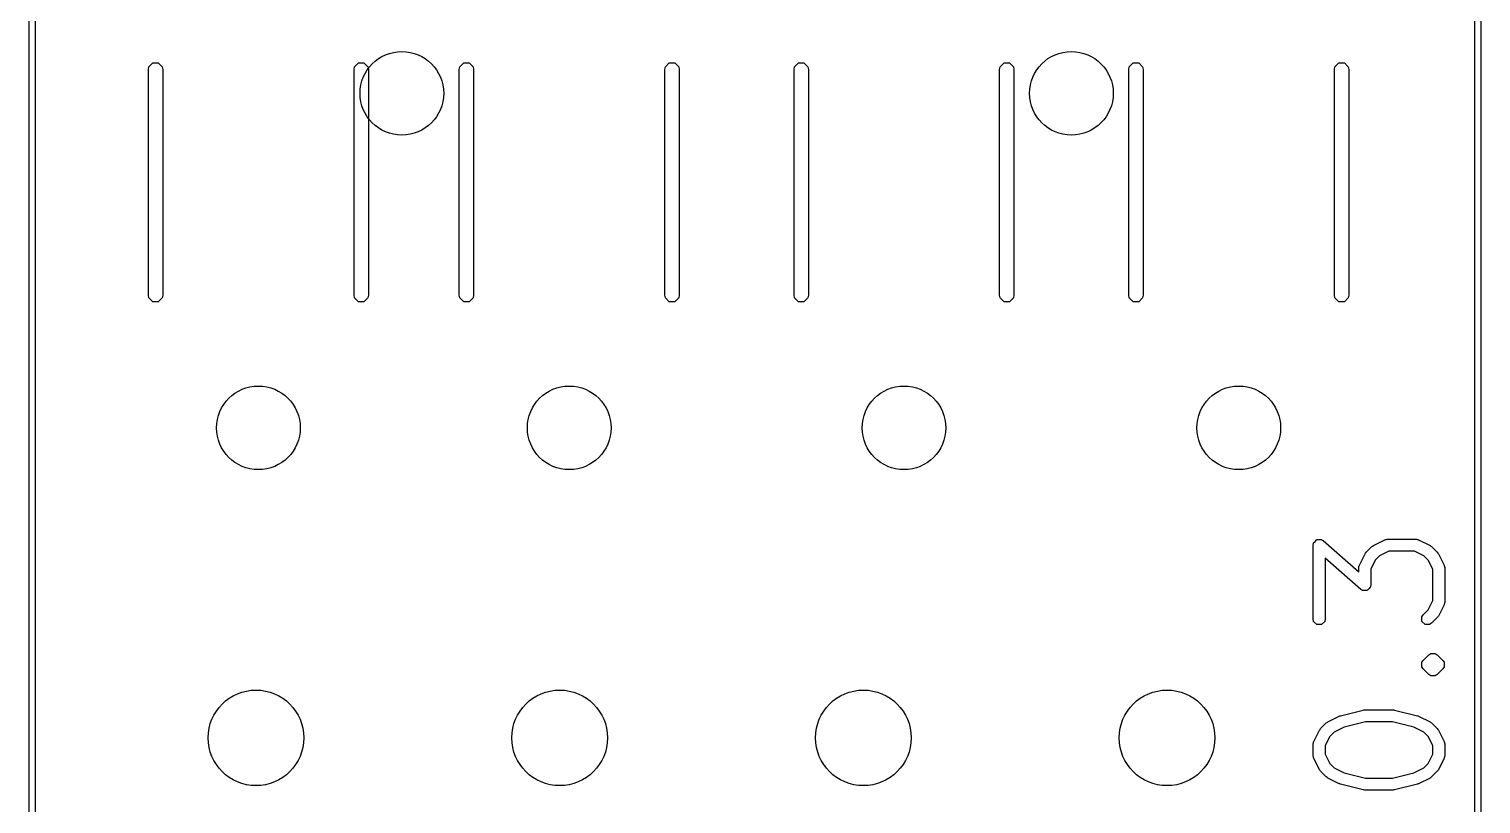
# Model space of a CAD drawing. Extents: x 131.9 to 144, y -91 to -61.8.
# Drawn here: x 131.88 to 144.03, y -74.75 to -68.26 of the extents above; entities that cross this region are included whole.
import ezdxf

# ---------------------------------------------------------------- set-up
doc = ezdxf.new("R2010")
doc.units = 0
doc.layers.add('BLACK', color=7, linetype='CONTINUOUS')

msp = doc.modelspace()

# ---------------------------------------------------------------- linework, layer by layer
at = {"layer": 'BLACK', "linetype": 'CONTINUOUS'}
for p, q in [((131.881736, -91), (131.881736, -61.8)), ((144.025728, -61.8), (144.025728, -91)), ((131.931736, -61.825), (131.931736, -90.975)), ((143.975728, -90.975), (143.975728, -61.825)), ((132.88, -68.6), (132.884567, -68.577039)), ((132.88, -70.49), (132.88, -68.6)), ((132.884567, -68.577039), (132.917039, -68.544567)), ((132.917039, -68.544567), (132.962961, -68.544567)), ((132.962961, -68.544567), (132.995433, -68.577039)), ((132.995433, -68.577039), (133, -68.6)), ((133, -68.6), (133, -70.49)), ((134.6, -68.6), (134.604567, -68.577039)), ((134.6, -70.49), (134.6, -68.6)), ((134.604567, -68.577039), (134.637039, -68.544567)), ((134.637039, -68.544567), (134.682961, -68.544567)), ((134.682961, -68.544567), (134.715433, -68.577039)), ((134.715433, -68.577039), (134.72, -68.6)), ((134.72, -68.6), (134.72, -70.49)), ((135.48, -68.6), (135.484567, -68.577039)), ((135.48, -70.49), (135.48, -68.6)), ((135.484567, -68.577039), (135.517039, -68.544567)), ((135.517039, -68.544567), (135.562961, -68.544567)), ((135.562961, -68.544567), (135.595433, -68.577039)), ((135.595433, -68.577039), (135.6, -68.6)), ((135.6, -68.6), (135.6, -70.49)), ((137.2, -68.6), (137.204567, -68.577039)), ((137.2, -70.49), (137.2, -68.6)), ((137.204567, -68.577039), (137.237039, -68.544567)), ((137.237039, -68.544567), (137.282961, -68.544567)), ((137.282961, -68.544567), (137.315433, -68.577039)), ((137.315433, -68.577039), (137.32, -68.6)), ((137.32, -68.6), (137.32, -70.49)), ((138.28, -68.6), (138.284567, -68.577039)), ((138.28, -70.49), (138.28, -68.6)), ((138.284567, -68.577039), (138.317039, -68.544567)), ((138.317039, -68.544567), (138.362961, -68.544567)), ((138.362961, -68.544567), (138.395433, -68.577039)), ((138.395433, -68.577039), (138.4, -68.6)), ((138.4, -68.6), (138.4, -70.49)), ((140, -68.6), (140.004567, -68.577039)), ((140, -70.49), (140, -68.6)), ((140.004567, -68.577039), (140.037039, -68.544567)), ((140.037039, -68.544567), (140.082961, -68.544567)), ((140.082961, -68.544567), (140.115433, -68.577039)), ((140.115433, -68.577039), (140.12, -68.6)), ((140.12, -68.6), (140.12, -70.49)), ((141.08, -68.6), (141.084567, -68.577039)), ((141.08, -70.49), (141.08, -68.6)), ((141.084567, -68.577039), (141.117039, -68.544567)), ((141.117039, -68.544567), (141.162961, -68.544567)), ((141.162961, -68.544567), (141.195433, -68.577039)), ((141.195433, -68.577039), (141.2, -68.6)), ((141.2, -68.6), (141.2, -70.49)), ((142.8, -68.6), (142.804567, -68.577039)), ((142.8, -70.49), (142.8, -68.6)), ((142.804567, -68.577039), (142.837039, -68.544567)), ((142.837039, -68.544567), (142.882961, -68.544567)), ((142.882961, -68.544567), (142.915433, -68.577039)), ((142.915433, -68.577039), (142.92, -68.6)), ((142.92, -68.6), (142.92, -70.49)), ((132.884567, -70.512961), (132.88, -70.49)), ((132.917039, -70.545433), (132.884567, -70.512961)), ((132.962961, -70.545433), (132.917039, -70.545433)), ((132.995433, -70.512961), (132.962961, -70.545433)), ((133, -70.49), (132.995433, -70.512961)), ((134.604567, -70.512961), (134.6, -70.49)), ((134.637039, -70.545433), (134.604567, -70.512961)), ((134.682961, -70.545433), (134.637039, -70.545433)), ((134.715433, -70.512961), (134.682961, -70.545433)), ((134.72, -70.49), (134.715433, -70.512961)), ((135.484567, -70.512961), (135.48, -70.49)), ((135.517039, -70.545433), (135.484567, -70.512961)), ((135.562961, -70.545433), (135.517039, -70.545433)), ((135.595433, -70.512961), (135.562961, -70.545433)), ((135.6, -70.49), (135.595433, -70.512961)), ((137.204567, -70.512961), (137.2, -70.49)), ((137.237039, -70.545433), (137.204567, -70.512961)), ((137.282961, -70.545433), (137.237039, -70.545433)), ((137.315433, -70.512961), (137.282961, -70.545433)), ((137.32, -70.49), (137.315433, -70.512961)), ((138.284567, -70.512961), (138.28, -70.49)), ((138.317039, -70.545433), (138.284567, -70.512961)), ((138.362961, -70.545433), (138.317039, -70.545433)), ((138.395433, -70.512961), (138.362961, -70.545433)), ((138.4, -70.49), (138.395433, -70.512961)), ((140.004567, -70.512961), (140, -70.49)), ((140.037039, -70.545433), (140.004567, -70.512961)), ((140.082961, -70.545433), (140.037039, -70.545433)), ((140.115433, -70.512961), (140.082961, -70.545433)), ((140.12, -70.49), (140.115433, -70.512961)), ((141.084567, -70.512961), (141.08, -70.49)), ((141.117039, -70.545433), (141.084567, -70.512961)), ((141.162961, -70.545433), (141.117039, -70.545433)), ((141.195433, -70.512961), (141.162961, -70.545433)), ((141.2, -70.49), (141.195433, -70.512961)), ((142.804567, -70.512961), (142.8, -70.49)), ((142.837039, -70.545433), (142.804567, -70.512961)), ((142.882961, -70.545433), (142.837039, -70.545433)), ((142.915433, -70.512961), (142.882961, -70.545433)), ((142.92, -70.49), (142.915433, -70.512961)), ((142.622419, -72.58183), (142.625193, -72.567883)), ((142.622419, -73.200877), (142.622419, -72.58183)), ((142.625055, -72.565811), (142.625767, -72.564996)), ((142.625193, -72.567883), (142.625055, -72.565811)), ((142.625767, -72.564996), (142.626225, -72.562696)), ((142.626225, -72.562696), (142.638665, -72.550255)), ((142.638665, -72.550255), (142.650254, -72.537011)), ((142.650254, -72.537011), (142.652028, -72.536892)), ((142.652028, -72.536892), (142.653285, -72.535636)), ((142.653285, -72.535636), (142.670884, -72.535636)), ((142.670884, -72.535636), (142.688438, -72.534466)), ((142.688438, -72.534466), (142.69047, -72.535636)), ((142.69047, -72.535636), (142.691553, -72.535636)), ((142.691553, -72.535636), (142.693023, -72.537106)), ((142.693023, -72.537106), (142.705344, -72.544201)), ((142.705344, -72.544201), (143.003371, -72.804974)), ((143.065635, -72.641713), (143.113253, -72.594094)), ((143.113253, -72.594094), (143.119919, -72.589639)), ((143.119919, -72.589639), (143.126248, -72.584728)), ((143.126248, -72.584728), (143.221486, -72.537109)), ((143.221486, -72.537109), (143.223901, -72.536447)), ((143.223901, -72.536447), (143.224713, -72.535636)), ((143.224713, -72.535636), (143.232574, -72.534072)), ((143.232574, -72.534072), (143.240302, -72.531956)), ((143.240302, -72.531956), (143.24139, -72.532318)), ((143.24139, -72.532318), (143.243847, -72.53183)), ((143.243847, -72.53183), (143.481942, -72.53183)), ((143.481942, -72.53183), (143.484398, -72.532318)), ((143.484398, -72.532318), (143.485487, -72.531956)), ((143.485487, -72.531956), (143.493214, -72.534072)), ((143.493214, -72.534072), (143.501076, -72.535636)), ((143.501076, -72.535636), (143.501887, -72.536447)), ((143.501887, -72.536447), (143.504303, -72.537109)), ((143.504303, -72.537109), (143.59954, -72.584727)), ((143.59954, -72.584727), (143.605868, -72.589638)), ((143.605868, -72.589638), (143.612535, -72.594093)), ((143.612535, -72.594093), (143.660155, -72.641712)), ((143.020446, -72.952792), (142.722419, -72.692018)), ((142.722419, -72.692018), (142.722419, -73.200877)), ((143.00865, -72.749945), (143.056268, -72.654708)), ((143.056268, -72.654708), (143.061183, -72.648374)), ((143.061183, -72.648374), (143.065635, -72.641713)), ((143.142082, -72.706685), (143.103371, -72.784109)), ((143.178227, -72.670541), (143.142082, -72.706685)), ((143.255651, -72.63183), (143.178227, -72.670541)), ((143.470139, -72.63183), (143.255651, -72.63183)), ((143.547561, -72.670541), (143.470139, -72.63183)), ((143.583708, -72.706687), (143.547561, -72.670541)), ((143.622419, -72.784109), (143.583708, -72.706687)), ((143.660155, -72.641712), (143.664609, -72.648378)), ((143.664609, -72.648378), (143.669521, -72.654707)), ((143.669521, -72.654707), (143.71714, -72.749945)), ((143.003371, -72.772306), (143.003859, -72.769849)), ((143.003371, -72.804974), (143.003371, -72.772306)), ((143.003497, -72.768761), (143.005613, -72.761033)), ((143.003859, -72.769849), (143.003497, -72.768761)), ((143.005613, -72.761033), (143.007177, -72.753172)), ((143.007177, -72.753172), (143.007988, -72.75236)), ((143.007988, -72.75236), (143.00865, -72.749945)), ((143.103371, -72.784109), (143.103371, -72.915163)), ((143.622419, -73.046216), (143.622419, -72.784109)), ((143.71714, -72.749945), (143.717801, -72.75236)), ((143.717801, -72.75236), (143.718613, -72.753172)), ((143.718613, -72.753172), (143.720176, -72.761033)), ((143.720176, -72.761033), (143.722293, -72.768761)), ((143.722293, -72.768761), (143.72193, -72.769849)), ((143.72193, -72.769849), (143.722419, -72.772306)), ((143.722419, -72.772306), (143.722419, -73.05802)), ((143.032766, -72.959886), (143.020446, -72.952792)), ((143.034237, -72.961357), (143.032766, -72.959886)), ((143.03532, -72.961357), (143.034237, -72.961357)), ((143.037352, -72.962527), (143.03532, -72.961357)), ((143.054906, -72.961357), (143.037352, -72.962527)), ((143.072505, -72.961357), (143.054906, -72.961357)), ((143.073761, -72.9601), (143.072505, -72.961357)), ((143.075536, -72.959982), (143.073761, -72.9601)), ((143.087124, -72.946737), (143.075536, -72.959982)), ((143.099565, -72.934297), (143.087124, -72.946737)), ((143.100022, -72.931996), (143.099565, -72.934297)), ((143.100735, -72.931182), (143.100022, -72.931996)), ((143.103371, -72.915163), (143.100596, -72.929109)), ((143.100596, -72.929109), (143.100735, -72.931182)), ((143.583708, -73.123638), (143.622419, -73.046216)), ((143.71714, -73.080381), (143.669521, -73.175619)), ((143.717801, -73.077965), (143.71714, -73.080381)), ((143.718613, -73.077154), (143.717801, -73.077965)), ((143.720176, -73.069292), (143.718613, -73.077154)), ((143.722293, -73.061565), (143.720176, -73.069292)), ((143.722419, -73.05802), (143.72193, -73.060476)), ((143.72193, -73.060476), (143.722293, -73.061565)), ((142.626225, -73.220011), (142.622419, -73.200877)), ((142.653285, -73.247071), (142.626225, -73.220011)), ((142.718613, -73.220011), (142.691553, -73.247071)), ((142.722419, -73.200877), (142.718613, -73.220011)), ((143.530986, -73.181742), (143.541825, -73.165521)), ((143.530986, -73.220011), (143.530986, -73.181742)), ((143.558045, -73.247071), (143.530986, -73.220011)), ((143.541825, -73.165521), (143.583708, -73.123638)), ((143.660155, -73.188614), (143.612535, -73.236233)), ((143.664609, -73.181947), (143.660155, -73.188614)), ((143.669521, -73.175619), (143.664609, -73.181947)), ((142.691553, -73.247071), (142.653285, -73.247071)), ((143.596314, -73.247071), (143.558045, -73.247071)), ((143.612535, -73.236233), (143.596314, -73.247071)), ((143.530986, -73.562694), (143.541825, -73.546473)), ((143.530986, -73.562695), (143.530986, -73.562694)), ((143.530986, -73.600964), (143.530986, -73.562695)), ((143.541825, -73.546473), (143.589445, -73.498854)), ((143.589445, -73.498854), (143.605666, -73.488016)), ((143.605666, -73.488016), (143.643935, -73.488016)), ((143.643935, -73.488016), (143.643937, -73.488018)), ((143.643937, -73.488018), (143.660155, -73.498855)), ((143.660155, -73.498855), (143.707774, -73.546473)), ((143.707774, -73.546473), (143.718613, -73.562694)), ((143.718613, -73.562694), (143.718613, -73.562695)), ((143.718613, -73.562695), (143.718613, -73.600964)), ((143.541825, -73.617185), (143.530986, -73.600964)), ((143.589445, -73.664804), (143.541825, -73.617185)), ((143.605666, -73.675642), (143.589445, -73.664804)), ((143.643935, -73.675642), (143.605666, -73.675642)), ((143.643937, -73.675639), (143.643935, -73.675642)), ((143.660155, -73.664803), (143.643937, -73.675639)), ((143.707774, -73.617185), (143.660155, -73.664803)), ((143.718613, -73.600964), (143.707774, -73.617185)), ((142.684683, -74.117903), (142.732301, -74.070284)), ((142.732301, -74.070284), (142.738967, -74.065829)), ((142.738967, -74.065829), (142.745296, -74.060918)), ((142.745296, -74.060918), (142.840534, -74.013299)), ((142.840534, -74.013299), (142.845815, -74.011852)), ((142.845815, -74.011852), (142.850768, -74.009513)), ((142.850768, -74.009513), (143.041244, -73.961894)), ((143.059526, -74.060401), (142.880347, -74.105195)), ((143.041244, -73.961894), (143.047361, -73.961596)), ((143.047361, -73.961596), (143.053371, -73.960401)), ((143.053371, -73.960401), (143.291466, -73.960401)), ((143.285311, -74.060401), (143.059526, -74.060401)), ((143.464491, -74.105196), (143.285311, -74.060401)), ((143.291466, -73.960401), (143.297475, -73.961596)), ((143.297475, -73.961596), (143.303593, -73.961894)), ((143.303593, -73.961894), (143.494069, -74.009513)), ((143.494069, -74.009513), (143.499021, -74.011852)), ((143.499021, -74.011852), (143.504303, -74.013299)), ((143.504303, -74.013299), (143.59954, -74.060917)), ((143.59954, -74.060917), (143.605868, -74.065828)), ((143.605868, -74.065828), (143.612535, -74.070283)), ((143.612535, -74.070283), (143.660155, -74.117902)), ((142.627698, -74.226135), (142.675316, -74.130898)), ((142.675316, -74.130898), (142.680231, -74.124564)), ((142.680231, -74.124564), (142.684683, -74.117903)), ((142.76113, -74.182875), (142.722419, -74.260299)), ((142.797275, -74.146731), (142.76113, -74.182875)), ((142.880347, -74.105195), (142.797275, -74.146731)), ((143.547561, -74.146731), (143.464491, -74.105196)), ((143.583708, -74.182877), (143.547561, -74.146731)), ((143.622419, -74.260299), (143.583708, -74.182877)), ((143.660155, -74.117902), (143.664609, -74.124568)), ((143.664609, -74.124568), (143.669521, -74.130897)), ((143.669521, -74.130897), (143.71714, -74.226135)), ((142.622419, -74.248496), (142.622907, -74.246039)), ((142.622419, -74.343734), (142.622419, -74.248496)), ((142.622545, -74.244951), (142.624661, -74.237223)), ((142.622907, -74.246039), (142.622545, -74.244951)), ((142.624661, -74.237223), (142.626225, -74.229362)), ((142.626225, -74.229362), (142.627036, -74.22855)), ((142.627036, -74.22855), (142.627698, -74.226135)), ((142.722419, -74.260299), (142.722419, -74.331931)), ((143.622419, -74.33193), (143.622419, -74.260299)), ((143.71714, -74.226135), (143.717801, -74.22855)), ((143.717801, -74.22855), (143.718613, -74.229362)), ((143.718613, -74.229362), (143.720176, -74.237223)), ((143.720176, -74.237223), (143.722293, -74.244951)), ((143.722293, -74.244951), (143.72193, -74.246039)), ((143.72193, -74.246039), (143.722419, -74.248496)), ((143.722419, -74.248496), (143.722419, -74.343734)), ((142.622907, -74.34619), (142.622419, -74.343734)), ((142.622545, -74.347279), (142.622907, -74.34619)), ((142.624661, -74.355006), (142.622545, -74.347279)), ((142.626225, -74.362868), (142.624661, -74.355006)), ((142.627036, -74.363679), (142.626225, -74.362868)), ((142.627698, -74.366095), (142.627036, -74.363679)), ((142.675316, -74.461332), (142.627698, -74.366095)), ((142.722419, -74.331931), (142.76113, -74.409354)), ((142.76113, -74.409354), (142.797275, -74.445498)), ((143.547561, -74.445498), (143.583708, -74.409352)), ((143.583708, -74.409352), (143.622419, -74.33193)), ((143.71714, -74.366095), (143.669521, -74.461333)), ((143.717801, -74.363679), (143.71714, -74.366095)), ((143.718613, -74.362868), (143.717801, -74.363679)), ((143.720176, -74.355006), (143.718613, -74.362868)), ((143.722293, -74.347279), (143.720176, -74.355006)), ((143.722419, -74.343734), (143.72193, -74.34619)), ((143.72193, -74.34619), (143.722293, -74.347279)), ((142.680231, -74.467665), (142.675316, -74.461332)), ((142.684683, -74.474327), (142.680231, -74.467665)), ((142.732301, -74.521946), (142.684683, -74.474327)), ((142.738967, -74.5264), (142.732301, -74.521946)), ((142.745296, -74.531312), (142.738967, -74.5264)), ((142.840534, -74.578931), (142.745296, -74.531312)), ((142.797275, -74.445498), (142.880347, -74.487034)), ((142.880347, -74.487034), (143.059526, -74.531829)), ((143.059526, -74.531829), (143.285311, -74.531829)), ((143.285311, -74.531829), (143.464491, -74.487034)), ((143.464491, -74.487034), (143.547561, -74.445498)), ((143.59954, -74.531313), (143.504303, -74.578931)), ((143.605868, -74.526401), (143.59954, -74.531313)), ((143.612535, -74.521947), (143.605868, -74.526401)), ((143.660155, -74.474328), (143.612535, -74.521947)), ((143.664609, -74.467661), (143.660155, -74.474328)), ((143.669521, -74.461333), (143.664609, -74.467661)), ((142.845815, -74.580377), (142.840534, -74.578931)), ((142.850768, -74.582717), (142.845815, -74.580377)), ((143.041244, -74.630336), (142.850768, -74.582717)), ((143.047361, -74.630633), (143.041244, -74.630336)), ((143.053371, -74.631829), (143.047361, -74.630633)), ((143.291466, -74.631829), (143.053371, -74.631829)), ((143.297475, -74.630633), (143.291466, -74.631829)), ((143.303593, -74.630336), (143.297475, -74.630633)), ((143.494069, -74.582717), (143.303593, -74.630336)), ((143.499021, -74.580377), (143.494069, -74.582717)), ((143.504303, -74.578931), (143.499021, -74.580377))]:
    msp.add_line(p, q, dxfattribs=at)
at = {"layer": 'BLACK'}
for centre, radius in [((135, -68.8), 0.35), ((135, -68.8), 0.35), ((140.6, -68.8), 0.35), ((140.6, -68.8), 0.35), ((133.8, -71.6), 0.35), ((133.8, -71.6), 0.35), ((136.4, -71.6), 0.35), ((136.4, -71.6), 0.35), ((139.2, -71.6), 0.35), ((139.2, -71.6), 0.35), ((142, -71.6), 0.35), ((142, -71.6), 0.35), ((133.78, -74.195), 0.4), ((133.78, -74.195), 0.4), ((136.32, -74.195), 0.4), ((136.32, -74.195), 0.4), ((138.86, -74.195), 0.4), ((138.86, -74.195), 0.4), ((141.4, -74.195), 0.4), ((141.4, -74.195), 0.4)]:
    msp.add_circle(centre, radius, dxfattribs=at)
at = {"layer": 'WHITE'}
for centre, radius in [((135, -68.8), 0.35), ((140.6, -68.8), 0.35), ((133.8, -71.6), 0.35), ((136.4, -71.6), 0.35), ((139.2, -71.6), 0.35), ((142, -71.6), 0.35), ((133.78, -74.195), 0.4), ((136.32, -74.195), 0.4), ((138.86, -74.195), 0.4), ((141.4, -74.195), 0.4)]:
    msp.add_circle(centre, radius, dxfattribs=at)

doc.saveas('drawing.dxf')
